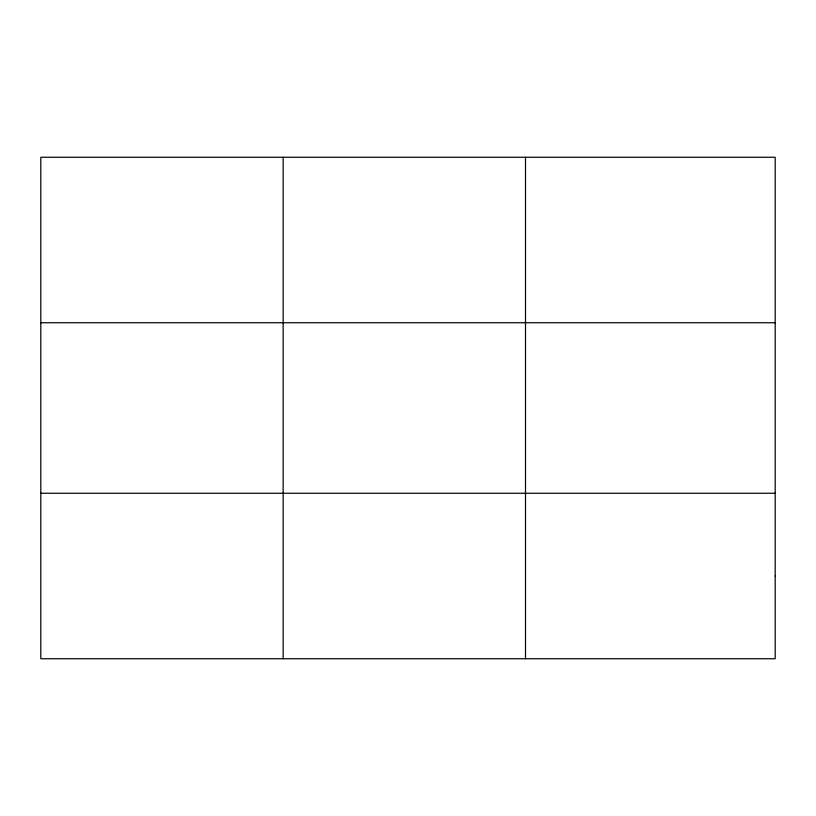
<?xml version="1.0" encoding="UTF-8"?>
<svg xmlns="http://www.w3.org/2000/svg" width="816" height="816" viewBox="0 0 816 816"><rect width="100%" height="100%" fill="white"/><g stroke="black" fill="none" stroke-linecap="round" stroke-linejoin="round"><path stroke-width="1.22" d="M283.152 157.264L283.152 658.736M525.504 157.264L525.504 658.736M40.8 322.748L775.2 322.748M40.8 493.252L775.2 493.252M775.2 575.994L775.2 658.736L40.8 658.736L40.8 157.264L775.2 157.264L775.2 575.994"/></g></svg>
